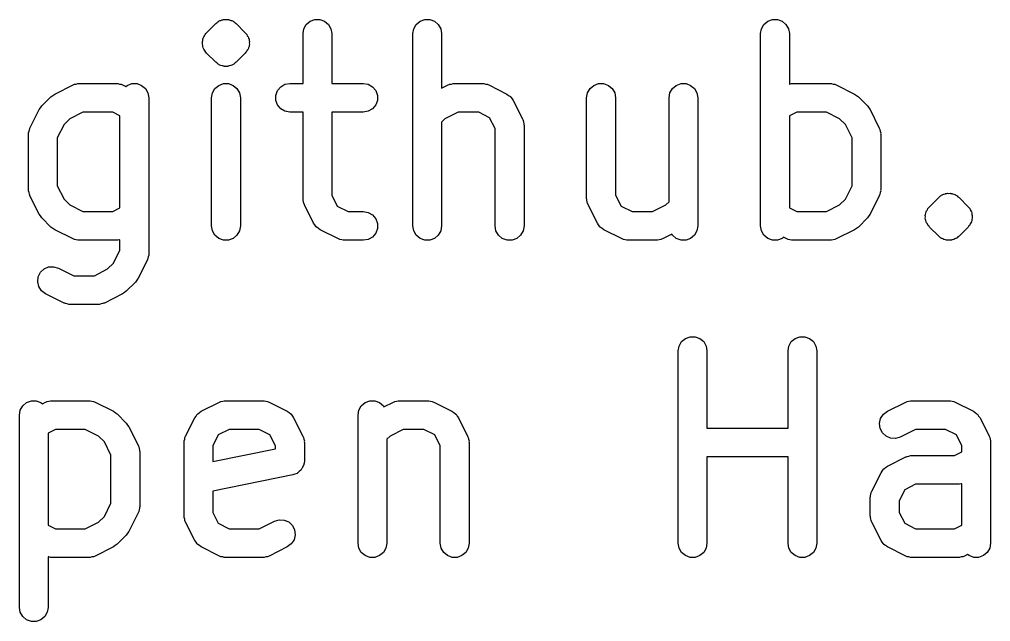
# Model space of a CAD drawing. Extents: x 142.1 to 238.7, y -137.2 to -60.7.
# Drawn here: x 162.02 to 167.08, y -104.64 to -101.51 of the extents above; entities that cross this region are included whole.
import ezdxf

# ---------------------------------------------------------------- set-up
doc = ezdxf.new("R2010")
doc.units = 0
doc.header["$MEASUREMENT"] = 0
doc.layers.add('BLACK', color=7, linetype='CONTINUOUS')

msp = doc.modelspace()

# ---------------------------------------------------------------- linework, layer by layer
at = {"layer": 'Black'}
for p, q in [((162.996, -101.582), (163.044, -101.534)), ((163.044, -101.534), (163.049, -101.531)), ((163.049, -101.531), (163.054, -101.526)), ((163.054, -101.526), (163.057, -101.525)), ((163.057, -101.525), (163.059, -101.522)), ((163.059, -101.522), (163.062, -101.521)), ((163.062, -101.521), (163.065, -101.519)), ((163.065, -101.519), (163.071, -101.518)), ((163.071, -101.518), (163.077, -101.515)), ((163.077, -101.515), (163.081, -101.515)), ((163.081, -101.515), (163.084, -101.514)), ((163.084, -101.514), (163.087, -101.514)), ((163.087, -101.514), (163.09, -101.513)), ((163.09, -101.513), (163.097, -101.513)), ((163.097, -101.513), (163.103, -101.513)), ((163.103, -101.513), (163.106, -101.514)), ((163.106, -101.514), (163.11, -101.514)), ((163.11, -101.514), (163.113, -101.515)), ((163.113, -101.515), (163.116, -101.515)), ((163.116, -101.515), (163.122, -101.518)), ((163.122, -101.518), (163.128, -101.519)), ((163.128, -101.519), (163.131, -101.521)), ((163.131, -101.521), (163.134, -101.522)), ((163.134, -101.522), (163.137, -101.525)), ((163.137, -101.525), (163.14, -101.526)), ((163.14, -101.526), (163.144, -101.531)), ((163.144, -101.531), (163.15, -101.534)), ((163.15, -101.534), (163.197, -101.582)), ((163.515, -101.539), (163.535, -101.522)), ((163.535, -101.522), (163.56, -101.514)), ((163.56, -101.514), (163.586, -101.514)), ((163.586, -101.514), (163.61, -101.522)), ((163.61, -101.522), (163.63, -101.539)), ((164.087, -101.539), (164.107, -101.522)), ((164.107, -101.522), (164.131, -101.514)), ((164.131, -101.514), (164.157, -101.514)), ((164.157, -101.514), (164.182, -101.522)), ((164.182, -101.522), (164.202, -101.539)), ((165.896, -101.539), (165.916, -101.522)), ((165.916, -101.522), (165.941, -101.514)), ((165.941, -101.514), (165.967, -101.514)), ((165.967, -101.514), (165.991, -101.522)), ((165.991, -101.522), (166.011, -101.539)), ((162.992, -101.587), (162.996, -101.582)), ((163.197, -101.582), (163.201, -101.587)), ((163.498, -101.587), (163.502, -101.562)), ((163.502, -101.562), (163.515, -101.539)), ((163.63, -101.539), (163.643, -101.562)), ((163.643, -101.562), (163.648, -101.587)), ((164.069, -101.587), (164.074, -101.562)), ((164.074, -101.562), (164.087, -101.539)), ((164.202, -101.539), (164.215, -101.562)), ((164.215, -101.562), (164.219, -101.587)), ((165.879, -101.587), (165.883, -101.562)), ((165.883, -101.562), (165.896, -101.539)), ((166.011, -101.539), (166.024, -101.562)), ((166.024, -101.562), (166.029, -101.587)), ((162.974, -101.628), (162.976, -101.622)), ((162.975, -101.635), (162.974, -101.628)), ((162.974, -101.642), (162.975, -101.635)), ((162.976, -101.622), (162.977, -101.616)), ((162.977, -101.616), (162.979, -101.61)), ((162.979, -101.61), (162.981, -101.603)), ((162.981, -101.603), (162.985, -101.598)), ((162.985, -101.598), (162.988, -101.592)), ((162.988, -101.592), (162.992, -101.587)), ((163.201, -101.587), (163.206, -101.592)), ((163.206, -101.592), (163.208, -101.598)), ((163.208, -101.598), (163.212, -101.603)), ((163.212, -101.603), (163.214, -101.61)), ((163.214, -101.61), (163.217, -101.616)), ((163.217, -101.616), (163.217, -101.622)), ((163.217, -101.622), (163.219, -101.628)), ((163.219, -101.628), (163.218, -101.635)), ((163.218, -101.635), (163.219, -101.642)), ((163.498, -101.846), (163.498, -101.587)), ((163.648, -101.587), (163.648, -101.846)), ((164.069, -102.587), (164.069, -101.587)), ((164.219, -101.587), (164.219, -101.871)), ((165.879, -102.587), (165.879, -101.587)), ((166.029, -101.587), (166.029, -101.849)), ((162.976, -101.648), (162.974, -101.642)), ((162.977, -101.654), (162.976, -101.648)), ((162.979, -101.66), (162.977, -101.654)), ((162.981, -101.667), (162.979, -101.66)), ((162.985, -101.672), (162.981, -101.667)), ((162.988, -101.678), (162.985, -101.672)), ((162.992, -101.683), (162.988, -101.678)), ((162.996, -101.688), (162.992, -101.683)), ((163.201, -101.683), (163.197, -101.688)), ((163.206, -101.678), (163.201, -101.683)), ((163.208, -101.672), (163.206, -101.678)), ((163.212, -101.667), (163.208, -101.672)), ((163.214, -101.66), (163.212, -101.667)), ((163.217, -101.654), (163.214, -101.66)), ((163.219, -101.642), (163.217, -101.648)), ((163.217, -101.648), (163.217, -101.654)), ((163.044, -101.736), (162.996, -101.688)), ((163.049, -101.739), (163.044, -101.736)), ((163.15, -101.736), (163.144, -101.739)), ((163.197, -101.688), (163.15, -101.736)), ((163.054, -101.744), (163.049, -101.739)), ((163.057, -101.745), (163.054, -101.744)), ((163.059, -101.748), (163.057, -101.745)), ((163.062, -101.749), (163.059, -101.748)), ((163.065, -101.751), (163.062, -101.749)), ((163.071, -101.752), (163.065, -101.751)), ((163.077, -101.755), (163.071, -101.752)), ((163.081, -101.755), (163.077, -101.755)), ((163.084, -101.756), (163.081, -101.755)), ((163.087, -101.756), (163.084, -101.756)), ((163.09, -101.757), (163.087, -101.756)), ((163.097, -101.757), (163.09, -101.757)), ((163.103, -101.757), (163.097, -101.757)), ((163.106, -101.756), (163.103, -101.757)), ((163.11, -101.756), (163.106, -101.756)), ((163.113, -101.755), (163.11, -101.756)), ((163.116, -101.755), (163.113, -101.755)), ((163.122, -101.752), (163.116, -101.755)), ((163.128, -101.751), (163.122, -101.752)), ((163.131, -101.749), (163.128, -101.751)), ((163.134, -101.748), (163.131, -101.749)), ((163.137, -101.745), (163.134, -101.748)), ((163.14, -101.744), (163.137, -101.745)), ((163.144, -101.739), (163.14, -101.744)), ((162.206, -101.901), (162.301, -101.854)), ((162.301, -101.854), (162.305, -101.852)), ((162.305, -101.852), (162.309, -101.85)), ((162.309, -101.85), (162.318, -101.849)), ((162.318, -101.849), (162.326, -101.846)), ((162.326, -101.846), (162.331, -101.846)), ((162.331, -101.846), (162.335, -101.846)), ((162.335, -101.846), (162.525, -101.846)), ((162.525, -101.846), (162.529, -101.846)), ((162.529, -101.846), (162.534, -101.846)), ((162.534, -101.846), (162.542, -101.849)), ((162.542, -101.849), (162.551, -101.85)), ((162.551, -101.85), (162.555, -101.852)), ((162.555, -101.852), (162.559, -101.854)), ((162.559, -101.854), (162.576, -101.862)), ((162.576, -101.862), (162.583, -101.856)), ((162.583, -101.856), (162.607, -101.847)), ((162.607, -101.847), (162.634, -101.847)), ((162.634, -101.847), (162.658, -101.856)), ((162.658, -101.856), (162.678, -101.873)), ((162.678, -101.873), (162.691, -101.895)), ((163.026, -101.895), (163.039, -101.873)), ((163.039, -101.873), (163.059, -101.856)), ((163.059, -101.856), (163.084, -101.847)), ((163.084, -101.847), (163.11, -101.847)), ((163.11, -101.847), (163.134, -101.856)), ((163.134, -101.856), (163.154, -101.873)), ((163.154, -101.873), (163.167, -101.895)), ((163.356, -101.908), (163.365, -101.883)), ((163.365, -101.883), (163.382, -101.863)), ((163.382, -101.863), (163.404, -101.85)), ((163.404, -101.85), (163.43, -101.846)), ((163.43, -101.846), (163.498, -101.846)), ((163.648, -101.846), (163.811, -101.846)), ((163.811, -101.846), (163.837, -101.85)), ((163.837, -101.85), (163.859, -101.863)), ((163.859, -101.863), (163.876, -101.883)), ((163.876, -101.883), (163.885, -101.908)), ((164.219, -101.871), (164.254, -101.854)), ((164.254, -101.854), (164.258, -101.852)), ((164.258, -101.852), (164.261, -101.85)), ((164.261, -101.85), (164.27, -101.849)), ((164.27, -101.849), (164.279, -101.846)), ((164.279, -101.846), (164.283, -101.846)), ((164.283, -101.846), (164.287, -101.846)), ((164.287, -101.846), (164.43, -101.846)), ((164.43, -101.846), (164.434, -101.846)), ((164.434, -101.846), (164.439, -101.846)), ((164.439, -101.846), (164.447, -101.849)), ((164.447, -101.849), (164.456, -101.85)), ((164.456, -101.85), (164.459, -101.852)), ((164.459, -101.852), (164.464, -101.854)), ((164.464, -101.854), (164.559, -101.901)), ((164.979, -101.895), (164.992, -101.873)), ((164.992, -101.873), (165.012, -101.856)), ((165.012, -101.856), (165.036, -101.847)), ((165.036, -101.847), (165.062, -101.847)), ((165.062, -101.847), (165.087, -101.856)), ((165.087, -101.856), (165.107, -101.873)), ((165.107, -101.873), (165.12, -101.895)), ((165.407, -101.895), (165.42, -101.873)), ((165.42, -101.873), (165.44, -101.856)), ((165.44, -101.856), (165.465, -101.847)), ((165.465, -101.847), (165.491, -101.847)), ((165.491, -101.847), (165.515, -101.856)), ((165.515, -101.856), (165.535, -101.873)), ((165.535, -101.873), (165.548, -101.895)), ((166.029, -101.849), (166.032, -101.849)), ((166.032, -101.849), (166.04, -101.846)), ((166.04, -101.846), (166.045, -101.846)), ((166.045, -101.846), (166.049, -101.846)), ((166.049, -101.846), (166.24, -101.846)), ((166.24, -101.846), (166.244, -101.846)), ((166.244, -101.846), (166.248, -101.846)), ((166.248, -101.846), (166.257, -101.849)), ((166.257, -101.849), (166.265, -101.85)), ((166.265, -101.85), (166.269, -101.852)), ((166.269, -101.852), (166.273, -101.854)), ((166.273, -101.854), (166.368, -101.901)), ((162.139, -101.963), (162.186, -101.915)), ((162.186, -101.915), (162.196, -101.908)), ((162.196, -101.908), (162.206, -101.901)), ((162.691, -101.895), (162.695, -101.921)), ((162.695, -101.921), (162.695, -102.73)), ((163.022, -101.921), (163.026, -101.895)), ((163.022, -102.587), (163.022, -101.921)), ((163.167, -101.895), (163.172, -101.921)), ((163.172, -101.921), (163.172, -102.587)), ((163.356, -101.934), (163.356, -101.908)), ((163.365, -101.958), (163.356, -101.934)), ((163.885, -101.934), (163.876, -101.958)), ((163.885, -101.908), (163.885, -101.934)), ((164.559, -101.901), (164.568, -101.908)), ((164.568, -101.908), (164.577, -101.914)), ((164.577, -101.914), (164.578, -101.916)), ((164.578, -101.916), (164.58, -101.917)), ((164.58, -101.917), (164.586, -101.926)), ((164.586, -101.926), (164.592, -101.935)), ((164.592, -101.935), (164.64, -102.03)), ((164.974, -101.921), (164.979, -101.895)), ((164.974, -102.445), (164.974, -101.921)), ((165.12, -101.895), (165.124, -101.921)), ((165.124, -101.921), (165.124, -102.427)), ((165.403, -101.921), (165.407, -101.895)), ((165.403, -102.461), (165.403, -101.921)), ((165.548, -101.895), (165.553, -101.921)), ((165.553, -101.921), (165.553, -102.587)), ((166.368, -101.901), (166.378, -101.908)), ((166.378, -101.908), (166.388, -101.915)), ((166.388, -101.915), (166.435, -101.963)), ((162.077, -102.078), (162.125, -101.982)), ((162.125, -101.982), (162.132, -101.973)), ((162.132, -101.973), (162.139, -101.963)), ((163.382, -101.978), (163.365, -101.958)), ((163.404, -101.991), (163.382, -101.978)), ((163.859, -101.978), (163.837, -101.991)), ((163.876, -101.958), (163.859, -101.978)), ((166.435, -101.963), (166.442, -101.973)), ((166.442, -101.973), (166.449, -101.982)), ((166.449, -101.982), (166.497, -102.078)), ((162.284, -102.03), (162.254, -102.06)), ((162.352, -101.996), (162.284, -102.03)), ((162.508, -101.996), (162.352, -101.996)), ((162.545, -102.015), (162.508, -101.996)), ((162.545, -102.493), (162.545, -102.015)), ((163.43, -101.996), (163.404, -101.991)), ((163.498, -101.996), (163.43, -101.996)), ((163.498, -102.445), (163.498, -101.996)), ((163.811, -101.996), (163.648, -101.996)), ((163.648, -101.996), (163.648, -102.427)), ((163.837, -101.991), (163.811, -101.996)), ((164.236, -102.03), (164.219, -102.047)), ((164.305, -101.996), (164.236, -102.03)), ((164.412, -101.996), (164.305, -101.996)), ((164.469, -102.024), (164.412, -101.996)), ((164.498, -102.081), (164.469, -102.024)), ((164.64, -102.03), (164.641, -102.034)), ((164.641, -102.034), (164.643, -102.038)), ((164.643, -102.038), (164.645, -102.047)), ((166.067, -101.996), (166.029, -102.015)), ((166.029, -102.015), (166.029, -102.493)), ((166.222, -101.996), (166.067, -101.996)), ((166.29, -102.03), (166.222, -101.996)), ((166.321, -102.06), (166.29, -102.03)), ((162.072, -102.094), (162.074, -102.086)), ((162.074, -102.086), (162.076, -102.082)), ((162.076, -102.082), (162.077, -102.078)), ((162.254, -102.06), (162.219, -102.129)), ((164.219, -102.047), (164.219, -102.587)), ((164.498, -102.587), (164.498, -102.081)), ((164.645, -102.047), (164.647, -102.055)), ((164.647, -102.055), (164.647, -102.059)), ((164.647, -102.059), (164.648, -102.064)), ((164.648, -102.064), (164.648, -102.587)), ((166.355, -102.129), (166.321, -102.06)), ((166.497, -102.078), (166.498, -102.082)), ((166.498, -102.082), (166.5, -102.086)), ((166.5, -102.086), (166.502, -102.094)), ((162.069, -102.111), (162.07, -102.107)), ((162.069, -102.397), (162.069, -102.111)), ((162.07, -102.103), (162.072, -102.094)), ((162.07, -102.107), (162.07, -102.103)), ((162.219, -102.129), (162.219, -102.379)), ((166.355, -102.379), (166.355, -102.129)), ((166.502, -102.094), (166.505, -102.103)), ((166.505, -102.103), (166.504, -102.107)), ((166.504, -102.107), (166.505, -102.111)), ((166.505, -102.111), (166.505, -102.397)), ((162.219, -102.379), (162.254, -102.448)), ((166.321, -102.448), (166.355, -102.379)), ((162.07, -102.401), (162.069, -102.397)), ((162.07, -102.405), (162.07, -102.401)), ((162.072, -102.414), (162.07, -102.405)), ((162.074, -102.423), (162.072, -102.414)), ((162.076, -102.426), (162.074, -102.423)), ((162.077, -102.43), (162.076, -102.426)), ((162.125, -102.526), (162.077, -102.43)), ((163.648, -102.427), (163.676, -102.484)), ((165.124, -102.427), (165.153, -102.484)), ((166.497, -102.43), (166.449, -102.526)), ((166.498, -102.426), (166.497, -102.43)), ((166.5, -102.423), (166.498, -102.426)), ((166.502, -102.414), (166.5, -102.423)), ((166.505, -102.405), (166.502, -102.414)), ((166.505, -102.397), (166.504, -102.401)), ((166.504, -102.401), (166.505, -102.405)), ((166.758, -102.487), (166.806, -102.439)), ((166.806, -102.439), (166.811, -102.435)), ((166.811, -102.435), (166.816, -102.431)), ((166.816, -102.431), (166.819, -102.429)), ((166.819, -102.429), (166.821, -102.427)), ((166.821, -102.427), (166.824, -102.426)), ((166.824, -102.426), (166.827, -102.424)), ((166.827, -102.424), (166.833, -102.422)), ((166.833, -102.422), (166.839, -102.42)), ((166.839, -102.42), (166.842, -102.419)), ((166.842, -102.419), (166.846, -102.418)), ((166.846, -102.418), (166.849, -102.418)), ((166.849, -102.418), (166.852, -102.417)), ((166.852, -102.417), (166.859, -102.418)), ((166.859, -102.418), (166.865, -102.417)), ((166.865, -102.417), (166.868, -102.418)), ((166.868, -102.418), (166.872, -102.418)), ((166.872, -102.418), (166.875, -102.419)), ((166.875, -102.419), (166.878, -102.42)), ((166.878, -102.42), (166.884, -102.422)), ((166.884, -102.422), (166.89, -102.424)), ((166.89, -102.424), (166.893, -102.426)), ((166.893, -102.426), (166.896, -102.427)), ((166.896, -102.427), (166.899, -102.429)), ((166.899, -102.429), (166.902, -102.431)), ((166.902, -102.431), (166.906, -102.435)), ((166.906, -102.435), (166.912, -102.439)), ((166.912, -102.439), (166.959, -102.487)), ((162.254, -102.448), (162.284, -102.478)), ((162.284, -102.478), (162.352, -102.512)), ((162.508, -102.512), (162.545, -102.493)), ((163.499, -102.449), (163.498, -102.445)), ((163.498, -102.453), (163.499, -102.449)), ((163.501, -102.462), (163.498, -102.453)), ((163.502, -102.47), (163.501, -102.462)), ((163.505, -102.474), (163.502, -102.47)), ((163.506, -102.478), (163.505, -102.474)), ((163.553, -102.573), (163.506, -102.478)), ((163.676, -102.484), (163.733, -102.512)), ((164.975, -102.449), (164.974, -102.445)), ((164.975, -102.453), (164.975, -102.449)), ((164.977, -102.462), (164.975, -102.453)), ((164.979, -102.47), (164.977, -102.462)), ((164.981, -102.474), (164.979, -102.47)), ((164.982, -102.478), (164.981, -102.474)), ((165.03, -102.573), (164.982, -102.478)), ((165.153, -102.484), (165.21, -102.512)), ((165.317, -102.512), (165.386, -102.478)), ((165.386, -102.478), (165.403, -102.461)), ((166.029, -102.493), (166.067, -102.512)), ((166.222, -102.512), (166.29, -102.478)), ((166.29, -102.478), (166.321, -102.448)), ((166.75, -102.497), (166.754, -102.492)), ((166.754, -102.492), (166.758, -102.487)), ((166.959, -102.487), (166.963, -102.492)), ((166.963, -102.492), (166.968, -102.497)), ((162.132, -102.535), (162.125, -102.526)), ((162.139, -102.545), (162.132, -102.535)), ((162.186, -102.593), (162.139, -102.545)), ((162.352, -102.512), (162.508, -102.512)), ((163.733, -102.512), (163.811, -102.512)), ((163.811, -102.512), (163.837, -102.517)), ((163.837, -102.517), (163.859, -102.53)), ((163.859, -102.53), (163.876, -102.55)), ((165.21, -102.512), (165.317, -102.512)), ((166.067, -102.512), (166.222, -102.512)), ((166.435, -102.545), (166.388, -102.593)), ((166.442, -102.535), (166.435, -102.545)), ((166.449, -102.526), (166.442, -102.535)), ((166.736, -102.533), (166.738, -102.527)), ((166.737, -102.54), (166.736, -102.533)), ((166.736, -102.546), (166.737, -102.54)), ((166.738, -102.527), (166.739, -102.52)), ((166.739, -102.52), (166.741, -102.514)), ((166.741, -102.514), (166.743, -102.508)), ((166.743, -102.508), (166.747, -102.503)), ((166.747, -102.503), (166.75, -102.497)), ((166.968, -102.497), (166.97, -102.503)), ((166.97, -102.503), (166.974, -102.508)), ((166.974, -102.508), (166.976, -102.514)), ((166.976, -102.514), (166.979, -102.52)), ((166.979, -102.52), (166.979, -102.527)), ((166.979, -102.527), (166.981, -102.533)), ((166.981, -102.533), (166.98, -102.54)), ((166.98, -102.54), (166.981, -102.546)), ((162.196, -102.6), (162.186, -102.593)), ((163.026, -102.613), (163.022, -102.587)), ((163.172, -102.587), (163.167, -102.613)), ((163.56, -102.582), (163.553, -102.573)), ((163.566, -102.591), (163.56, -102.582)), ((163.568, -102.593), (163.566, -102.591)), ((163.569, -102.594), (163.568, -102.593)), ((163.578, -102.6), (163.569, -102.594)), ((163.876, -102.55), (163.885, -102.574)), ((163.885, -102.574), (163.885, -102.6)), ((164.074, -102.613), (164.069, -102.587)), ((164.219, -102.587), (164.215, -102.613)), ((164.502, -102.613), (164.498, -102.587)), ((164.648, -102.587), (164.643, -102.613)), ((165.036, -102.582), (165.03, -102.573)), ((165.042, -102.591), (165.036, -102.582)), ((165.044, -102.593), (165.042, -102.591)), ((165.045, -102.594), (165.044, -102.593)), ((165.054, -102.6), (165.045, -102.594)), ((165.553, -102.587), (165.548, -102.613)), ((165.883, -102.613), (165.879, -102.587)), ((166.388, -102.593), (166.378, -102.6)), ((166.738, -102.553), (166.736, -102.546)), ((166.739, -102.559), (166.738, -102.553)), ((166.741, -102.565), (166.739, -102.559)), ((166.743, -102.571), (166.741, -102.565)), ((166.747, -102.577), (166.743, -102.571)), ((166.75, -102.583), (166.747, -102.577)), ((166.754, -102.587), (166.75, -102.583)), ((166.758, -102.593), (166.754, -102.587)), ((166.806, -102.64), (166.758, -102.593)), ((166.959, -102.593), (166.912, -102.64)), ((166.963, -102.587), (166.959, -102.593)), ((166.968, -102.583), (166.963, -102.587)), ((166.97, -102.577), (166.968, -102.583)), ((166.974, -102.571), (166.97, -102.577)), ((166.976, -102.565), (166.974, -102.571)), ((166.979, -102.559), (166.976, -102.565)), ((166.981, -102.546), (166.979, -102.553)), ((166.979, -102.553), (166.979, -102.559)), ((162.206, -102.607), (162.196, -102.6)), ((162.301, -102.654), (162.206, -102.607)), ((163.039, -102.636), (163.026, -102.613)), ((163.059, -102.652), (163.039, -102.636)), ((163.154, -102.636), (163.134, -102.652)), ((163.167, -102.613), (163.154, -102.636)), ((163.587, -102.607), (163.578, -102.6)), ((163.682, -102.654), (163.587, -102.607)), ((163.859, -102.645), (163.837, -102.658)), ((163.876, -102.625), (163.859, -102.645)), ((163.885, -102.6), (163.876, -102.625)), ((164.087, -102.636), (164.074, -102.613)), ((164.107, -102.652), (164.087, -102.636)), ((164.202, -102.636), (164.182, -102.652)), ((164.215, -102.613), (164.202, -102.636)), ((164.515, -102.636), (164.502, -102.613)), ((164.535, -102.652), (164.515, -102.636)), ((164.63, -102.636), (164.61, -102.652)), ((164.643, -102.613), (164.63, -102.636)), ((165.063, -102.607), (165.054, -102.6)), ((165.158, -102.654), (165.063, -102.607)), ((165.417, -102.63), (165.368, -102.654)), ((165.42, -102.636), (165.417, -102.63)), ((165.44, -102.652), (165.42, -102.636)), ((165.535, -102.636), (165.515, -102.652)), ((165.548, -102.613), (165.535, -102.636)), ((165.896, -102.636), (165.883, -102.613)), ((165.916, -102.652), (165.896, -102.636)), ((165.999, -102.646), (165.991, -102.652)), ((166.016, -102.654), (165.999, -102.646)), ((166.368, -102.607), (166.273, -102.654)), ((166.378, -102.6), (166.368, -102.607)), ((166.811, -102.644), (166.806, -102.64)), ((166.816, -102.649), (166.811, -102.644)), ((166.906, -102.644), (166.902, -102.649)), ((166.912, -102.64), (166.906, -102.644)), ((162.305, -102.656), (162.301, -102.654)), ((162.309, -102.658), (162.305, -102.656)), ((162.318, -102.659), (162.309, -102.658)), ((162.326, -102.662), (162.318, -102.659)), ((162.331, -102.662), (162.326, -102.662)), ((162.335, -102.662), (162.331, -102.662)), ((162.525, -102.662), (162.335, -102.662)), ((162.529, -102.662), (162.525, -102.662)), ((162.534, -102.662), (162.529, -102.662)), ((162.542, -102.659), (162.534, -102.662)), ((162.545, -102.659), (162.542, -102.659)), ((162.545, -102.713), (162.545, -102.659)), ((163.084, -102.661), (163.059, -102.652)), ((163.11, -102.661), (163.084, -102.661)), ((163.134, -102.652), (163.11, -102.661)), ((163.686, -102.656), (163.682, -102.654)), ((163.69, -102.658), (163.686, -102.656)), ((163.699, -102.659), (163.69, -102.658)), ((163.707, -102.662), (163.699, -102.659)), ((163.711, -102.662), (163.707, -102.662)), ((163.716, -102.662), (163.711, -102.662)), ((163.811, -102.662), (163.716, -102.662)), ((163.837, -102.658), (163.811, -102.662)), ((164.131, -102.661), (164.107, -102.652)), ((164.157, -102.661), (164.131, -102.661)), ((164.182, -102.652), (164.157, -102.661)), ((164.56, -102.661), (164.535, -102.652)), ((164.586, -102.661), (164.56, -102.661)), ((164.61, -102.652), (164.586, -102.661)), ((165.163, -102.656), (165.158, -102.654)), ((165.166, -102.658), (165.163, -102.656)), ((165.175, -102.659), (165.166, -102.658)), ((165.183, -102.662), (165.175, -102.659)), ((165.188, -102.662), (165.183, -102.662)), ((165.192, -102.662), (165.188, -102.662)), ((165.335, -102.662), (165.192, -102.662)), ((165.339, -102.662), (165.335, -102.662)), ((165.343, -102.662), (165.339, -102.662)), ((165.352, -102.659), (165.343, -102.662)), ((165.36, -102.658), (165.352, -102.659)), ((165.364, -102.656), (165.36, -102.658)), ((165.368, -102.654), (165.364, -102.656)), ((165.465, -102.661), (165.44, -102.652)), ((165.491, -102.661), (165.465, -102.661)), ((165.515, -102.652), (165.491, -102.661)), ((165.941, -102.661), (165.916, -102.652)), ((165.967, -102.661), (165.941, -102.661)), ((165.991, -102.652), (165.967, -102.661)), ((166.02, -102.656), (166.016, -102.654)), ((166.023, -102.658), (166.02, -102.656)), ((166.032, -102.659), (166.023, -102.658)), ((166.04, -102.662), (166.032, -102.659)), ((166.045, -102.662), (166.04, -102.662)), ((166.049, -102.662), (166.045, -102.662)), ((166.24, -102.662), (166.049, -102.662)), ((166.244, -102.662), (166.24, -102.662)), ((166.248, -102.662), (166.244, -102.662)), ((166.257, -102.659), (166.248, -102.662)), ((166.265, -102.658), (166.257, -102.659)), ((166.269, -102.656), (166.265, -102.658)), ((166.273, -102.654), (166.269, -102.656)), ((166.819, -102.65), (166.816, -102.649)), ((166.821, -102.652), (166.819, -102.65)), ((166.824, -102.653), (166.821, -102.652)), ((166.827, -102.655), (166.824, -102.653)), ((166.833, -102.657), (166.827, -102.655)), ((166.839, -102.66), (166.833, -102.657)), ((166.842, -102.66), (166.839, -102.66)), ((166.846, -102.661), (166.842, -102.66)), ((166.849, -102.661), (166.846, -102.661)), ((166.852, -102.662), (166.849, -102.661)), ((166.859, -102.662), (166.852, -102.662)), ((166.865, -102.662), (166.859, -102.662)), ((166.868, -102.661), (166.865, -102.662)), ((166.872, -102.661), (166.868, -102.661)), ((166.875, -102.66), (166.872, -102.661)), ((166.878, -102.66), (166.875, -102.66)), ((166.884, -102.657), (166.878, -102.66)), ((166.89, -102.655), (166.884, -102.657)), ((166.893, -102.653), (166.89, -102.655)), ((166.896, -102.652), (166.893, -102.653)), ((166.899, -102.65), (166.896, -102.652)), ((166.902, -102.649), (166.899, -102.65)), ((162.511, -102.781), (162.545, -102.713)), ((162.692, -102.747), (162.691, -102.756)), ((162.695, -102.739), (162.692, -102.747)), ((162.695, -102.73), (162.695, -102.734)), ((162.695, -102.734), (162.695, -102.739)), ((162.481, -102.811), (162.511, -102.781)), ((162.688, -102.764), (162.64, -102.859)), ((162.689, -102.76), (162.688, -102.764)), ((162.691, -102.756), (162.689, -102.76)), ((162.12, -102.852), (162.132, -102.828)), ((162.132, -102.828), (162.151, -102.811)), ((162.151, -102.811), (162.174, -102.8)), ((162.174, -102.8), (162.2, -102.799)), ((162.2, -102.799), (162.225, -102.806)), ((162.225, -102.806), (162.305, -102.846)), ((162.305, -102.846), (162.412, -102.846)), ((162.412, -102.846), (162.481, -102.811)), ((162.117, -102.878), (162.12, -102.852)), ((162.123, -102.903), (162.117, -102.878)), ((162.626, -102.879), (162.578, -102.926)), ((162.633, -102.869), (162.626, -102.879)), ((162.64, -102.859), (162.633, -102.869)), ((162.137, -102.925), (162.123, -102.903)), ((162.158, -102.94), (162.137, -102.925)), ((162.254, -102.988), (162.158, -102.94)), ((162.559, -102.94), (162.464, -102.988)), ((162.568, -102.933), (162.559, -102.94)), ((162.578, -102.926), (162.568, -102.933)), ((162.258, -102.989), (162.254, -102.988)), ((162.261, -102.991), (162.258, -102.989)), ((162.27, -102.993), (162.261, -102.991)), ((162.279, -102.995), (162.27, -102.993)), ((162.283, -102.995), (162.279, -102.995)), ((162.287, -102.996), (162.283, -102.995)), ((162.43, -102.996), (162.287, -102.996)), ((162.434, -102.995), (162.43, -102.996)), ((162.439, -102.995), (162.434, -102.995)), ((162.447, -102.993), (162.439, -102.995)), ((162.456, -102.991), (162.447, -102.993)), ((162.459, -102.989), (162.456, -102.991)), ((162.464, -102.988), (162.459, -102.989)), ((165.455, -103.212), (165.468, -103.189)), ((165.468, -103.189), (165.488, -103.172)), ((165.488, -103.172), (165.512, -103.164)), ((165.512, -103.164), (165.538, -103.164)), ((165.538, -103.164), (165.563, -103.172)), ((165.563, -103.172), (165.583, -103.189)), ((165.583, -103.189), (165.596, -103.212)), ((166.026, -103.212), (166.039, -103.189)), ((166.039, -103.189), (166.059, -103.172)), ((166.059, -103.172), (166.084, -103.164)), ((166.084, -103.164), (166.11, -103.164)), ((166.11, -103.164), (166.134, -103.172)), ((166.134, -103.172), (166.154, -103.189)), ((166.154, -103.189), (166.167, -103.212)), ((165.45, -103.237), (165.455, -103.212)), ((165.45, -104.237), (165.45, -103.237)), ((165.596, -103.212), (165.6, -103.237)), ((165.6, -103.237), (165.6, -103.639)), ((166.022, -103.237), (166.026, -103.212)), ((166.022, -103.639), (166.022, -103.237)), ((166.167, -103.212), (166.172, -103.237)), ((166.172, -103.237), (166.172, -104.237)), ((162.059, -103.506), (162.084, -103.497)), ((162.084, -103.497), (162.11, -103.497)), ((162.11, -103.497), (162.134, -103.506)), ((162.142, -103.512), (162.158, -103.504)), ((162.158, -103.504), (162.163, -103.502)), ((162.163, -103.502), (162.166, -103.5)), ((162.166, -103.5), (162.175, -103.499)), ((162.175, -103.499), (162.183, -103.496)), ((162.183, -103.496), (162.188, -103.496)), ((162.188, -103.496), (162.192, -103.496)), ((162.192, -103.496), (162.382, -103.496)), ((162.382, -103.496), (162.387, -103.496)), ((162.387, -103.496), (162.391, -103.496)), ((162.391, -103.496), (162.399, -103.499)), ((162.399, -103.499), (162.408, -103.5)), ((162.408, -103.5), (162.412, -103.502)), ((162.412, -103.502), (162.416, -103.504)), ((162.416, -103.504), (162.511, -103.551)), ((162.968, -103.551), (163.063, -103.504)), ((163.063, -103.504), (163.067, -103.502)), ((163.067, -103.502), (163.071, -103.5)), ((163.071, -103.5), (163.08, -103.499)), ((163.08, -103.499), (163.088, -103.496)), ((163.088, -103.496), (163.092, -103.496)), ((163.092, -103.496), (163.097, -103.496)), ((163.097, -103.496), (163.287, -103.496)), ((163.287, -103.496), (163.291, -103.496)), ((163.291, -103.496), (163.296, -103.496)), ((163.296, -103.496), (163.304, -103.499)), ((163.304, -103.499), (163.313, -103.5)), ((163.313, -103.5), (163.317, -103.502)), ((163.317, -103.502), (163.321, -103.504)), ((163.321, -103.504), (163.416, -103.551)), ((163.821, -103.506), (163.846, -103.497)), ((163.846, -103.497), (163.872, -103.497)), ((163.872, -103.497), (163.896, -103.506)), ((163.919, -103.528), (163.968, -103.504)), ((163.968, -103.504), (163.972, -103.502)), ((163.972, -103.502), (163.976, -103.5)), ((163.976, -103.5), (163.984, -103.499)), ((163.984, -103.499), (163.993, -103.496)), ((163.993, -103.496), (163.997, -103.496)), ((163.997, -103.496), (164.001, -103.496)), ((164.001, -103.496), (164.144, -103.496)), ((164.144, -103.496), (164.149, -103.496)), ((164.149, -103.496), (164.153, -103.496)), ((164.153, -103.496), (164.161, -103.499)), ((164.161, -103.499), (164.17, -103.5)), ((164.17, -103.5), (164.174, -103.502)), ((164.174, -103.502), (164.178, -103.504)), ((164.178, -103.504), (164.273, -103.551)), ((166.539, -103.551), (166.635, -103.504)), ((166.635, -103.504), (166.639, -103.502)), ((166.639, -103.502), (166.642, -103.5)), ((166.642, -103.5), (166.651, -103.499)), ((166.651, -103.499), (166.66, -103.496)), ((166.66, -103.496), (166.664, -103.496)), ((166.664, -103.496), (166.668, -103.496)), ((166.668, -103.496), (166.859, -103.496)), ((166.859, -103.496), (166.863, -103.496)), ((166.863, -103.496), (166.867, -103.496)), ((166.867, -103.496), (166.876, -103.499)), ((166.876, -103.499), (166.884, -103.5)), ((166.884, -103.5), (166.888, -103.502)), ((166.888, -103.502), (166.892, -103.504)), ((166.892, -103.504), (166.987, -103.551)), ((162.022, -103.571), (162.026, -103.545)), ((162.026, -103.545), (162.039, -103.523)), ((162.039, -103.523), (162.059, -103.506)), ((162.134, -103.506), (162.142, -103.512)), ((162.511, -103.551), (162.521, -103.558)), ((162.959, -103.558), (162.968, -103.551)), ((163.416, -103.551), (163.425, -103.558)), ((163.784, -103.571), (163.788, -103.545)), ((163.788, -103.545), (163.801, -103.523)), ((163.801, -103.523), (163.821, -103.506)), ((163.896, -103.506), (163.916, -103.523)), ((163.916, -103.523), (163.919, -103.528)), ((164.273, -103.551), (164.282, -103.558)), ((166.518, -103.567), (166.539, -103.551)), ((166.987, -103.551), (166.996, -103.558)), ((162.022, -104.571), (162.022, -103.571)), ((162.521, -103.558), (162.531, -103.565)), ((162.531, -103.565), (162.578, -103.613)), ((162.887, -103.68), (162.934, -103.585)), ((162.934, -103.585), (162.941, -103.576)), ((162.941, -103.576), (162.947, -103.567)), ((162.947, -103.567), (162.949, -103.566)), ((162.949, -103.566), (162.95, -103.564)), ((162.95, -103.564), (162.959, -103.558)), ((163.425, -103.558), (163.434, -103.564)), ((163.434, -103.564), (163.435, -103.566)), ((163.435, -103.566), (163.437, -103.567)), ((163.437, -103.567), (163.443, -103.576)), ((163.443, -103.576), (163.449, -103.585)), ((163.449, -103.585), (163.497, -103.68)), ((163.784, -104.237), (163.784, -103.571)), ((164.282, -103.558), (164.291, -103.564)), ((164.291, -103.564), (164.292, -103.566)), ((164.292, -103.566), (164.294, -103.567)), ((164.294, -103.567), (164.3, -103.576)), ((164.3, -103.576), (164.307, -103.585)), ((164.307, -103.585), (164.354, -103.68)), ((166.498, -103.614), (166.504, -103.589)), ((166.504, -103.589), (166.518, -103.567)), ((166.996, -103.558), (167.005, -103.564)), ((167.005, -103.564), (167.007, -103.566)), ((167.007, -103.566), (167.008, -103.567)), ((167.008, -103.567), (167.014, -103.576)), ((167.014, -103.576), (167.021, -103.585)), ((167.021, -103.585), (167.069, -103.68)), ((162.21, -103.646), (162.172, -103.665)), ((162.365, -103.646), (162.21, -103.646)), ((162.433, -103.68), (162.365, -103.646)), ((162.578, -103.613), (162.585, -103.623)), ((162.585, -103.623), (162.592, -103.632)), ((162.592, -103.632), (162.64, -103.728)), ((163.114, -103.646), (163.057, -103.674)), ((163.269, -103.646), (163.114, -103.646)), ((163.326, -103.674), (163.269, -103.646)), ((164.019, -103.646), (163.951, -103.68)), ((164.127, -103.646), (164.019, -103.646)), ((164.184, -103.674), (164.127, -103.646)), ((165.6, -103.639), (166.022, -103.639)), ((166.501, -103.64), (166.498, -103.614)), ((166.513, -103.663), (166.501, -103.64)), ((166.686, -103.646), (166.606, -103.685)), ((166.841, -103.646), (166.686, -103.646)), ((166.898, -103.674), (166.841, -103.646)), ((162.172, -103.665), (162.172, -104.143)), ((162.464, -103.71), (162.433, -103.68)), ((162.879, -103.705), (162.882, -103.697)), ((162.88, -103.709), (162.879, -103.705)), ((162.882, -103.697), (162.883, -103.688)), ((162.883, -103.688), (162.885, -103.684)), ((162.885, -103.684), (162.887, -103.68)), ((163.057, -103.674), (163.029, -103.731)), ((163.355, -103.731), (163.326, -103.674)), ((163.497, -103.68), (163.498, -103.684)), ((163.498, -103.684), (163.5, -103.688)), ((163.5, -103.688), (163.502, -103.697)), ((163.502, -103.697), (163.505, -103.705)), ((163.505, -103.705), (163.504, -103.709)), ((163.951, -103.68), (163.934, -103.697)), ((163.934, -103.697), (163.934, -104.237)), ((164.212, -103.731), (164.184, -103.674)), ((164.354, -103.68), (164.355, -103.684)), ((164.355, -103.684), (164.358, -103.688)), ((164.358, -103.688), (164.359, -103.697)), ((164.359, -103.697), (164.362, -103.705)), ((164.362, -103.705), (164.361, -103.709)), ((166.532, -103.681), (166.513, -103.663)), ((166.555, -103.691), (166.532, -103.681)), ((166.581, -103.693), (166.555, -103.691)), ((166.606, -103.685), (166.581, -103.693)), ((166.926, -103.731), (166.898, -103.674)), ((167.069, -103.68), (167.07, -103.684)), ((167.07, -103.684), (167.072, -103.688)), ((167.072, -103.688), (167.073, -103.697)), ((167.073, -103.697), (167.076, -103.705)), ((167.076, -103.705), (167.076, -103.709)), ((162.498, -103.779), (162.464, -103.71)), ((162.64, -103.728), (162.641, -103.732)), ((162.641, -103.732), (162.643, -103.736)), ((162.643, -103.736), (162.645, -103.744)), ((162.645, -103.744), (162.647, -103.753)), ((162.647, -103.753), (162.647, -103.757)), ((162.647, -103.757), (162.648, -103.761)), ((162.879, -103.714), (162.88, -103.709)), ((162.879, -104.095), (162.879, -103.714)), ((163.029, -103.731), (163.029, -103.813)), ((163.029, -103.813), (163.355, -103.747)), ((163.355, -103.747), (163.355, -103.731)), ((163.504, -103.709), (163.505, -103.714)), ((163.505, -103.714), (163.505, -103.809)), ((164.212, -104.237), (164.212, -103.731)), ((164.361, -103.709), (164.362, -103.714)), ((164.362, -103.714), (164.362, -104.237)), ((166.926, -103.762), (166.926, -103.731)), ((167.076, -103.709), (167.076, -103.714)), ((167.076, -103.714), (167.076, -104.237)), ((162.498, -104.029), (162.498, -103.779)), ((162.648, -103.761), (162.648, -104.047)), ((163.505, -103.809), (163.503, -103.821)), ((166.022, -103.789), (165.6, -103.789)), ((165.6, -103.789), (165.6, -104.237)), ((166.022, -104.237), (166.022, -103.789)), ((166.539, -103.837), (166.635, -103.789)), ((166.635, -103.789), (166.639, -103.788)), ((166.639, -103.788), (166.642, -103.786)), ((166.642, -103.786), (166.651, -103.784)), ((166.651, -103.784), (166.66, -103.782)), ((166.66, -103.782), (166.664, -103.782)), ((166.664, -103.782), (166.668, -103.781)), ((166.668, -103.781), (166.888, -103.781)), ((166.888, -103.781), (166.926, -103.762)), ((163.487, -103.857), (163.478, -103.865)), ((163.488, -103.856), (163.487, -103.857)), ((163.489, -103.856), (163.488, -103.856)), ((163.494, -103.845), (163.489, -103.856)), ((163.5, -103.834), (163.494, -103.845)), ((163.501, -103.834), (163.5, -103.834)), ((163.503, -103.821), (163.501, -103.833)), ((163.501, -103.833), (163.501, -103.834)), ((166.512, -103.862), (166.518, -103.852)), ((166.518, -103.852), (166.52, -103.851)), ((166.52, -103.851), (166.521, -103.85)), ((166.521, -103.85), (166.53, -103.844)), ((166.53, -103.844), (166.539, -103.837)), ((163.445, -103.882), (163.029, -103.966)), ((163.456, -103.878), (163.445, -103.882)), ((163.468, -103.874), (163.456, -103.878)), ((163.469, -103.873), (163.468, -103.873)), ((163.468, -103.873), (163.468, -103.874)), ((163.478, -103.865), (163.469, -103.873)), ((166.458, -103.966), (166.506, -103.871)), ((166.506, -103.871), (166.512, -103.862)), ((166.629, -103.96), (166.6, -104.017)), ((166.686, -103.931), (166.629, -103.96)), ((166.906, -103.931), (166.686, -103.931)), ((166.91, -103.931), (166.906, -103.931)), ((166.915, -103.931), (166.91, -103.931)), ((166.923, -103.928), (166.915, -103.931)), ((166.926, -103.928), (166.923, -103.928)), ((166.926, -104.143), (166.926, -103.928)), ((163.029, -103.966), (163.029, -104.077)), ((166.45, -103.999), (166.451, -103.995)), ((166.45, -104.095), (166.45, -103.999)), ((166.451, -103.991), (166.453, -103.982)), ((166.451, -103.995), (166.451, -103.991)), ((166.453, -103.982), (166.455, -103.974)), ((166.455, -103.974), (166.457, -103.97)), ((166.457, -103.97), (166.458, -103.966)), ((162.464, -104.098), (162.498, -104.029)), ((162.647, -104.055), (162.645, -104.064)), ((162.648, -104.047), (162.647, -104.051)), ((162.647, -104.051), (162.647, -104.055)), ((166.6, -104.017), (166.6, -104.077)), ((162.433, -104.128), (162.464, -104.098)), ((162.64, -104.08), (162.592, -104.176)), ((162.641, -104.076), (162.64, -104.08)), ((162.643, -104.073), (162.641, -104.076)), ((162.645, -104.064), (162.643, -104.073)), ((162.88, -104.099), (162.879, -104.095)), ((162.879, -104.103), (162.88, -104.099)), ((162.882, -104.112), (162.879, -104.103)), ((162.883, -104.12), (162.882, -104.112)), ((163.029, -104.077), (163.057, -104.134)), ((166.451, -104.099), (166.45, -104.095)), ((166.451, -104.103), (166.451, -104.099)), ((166.453, -104.112), (166.451, -104.103)), ((166.455, -104.12), (166.453, -104.112)), ((166.6, -104.077), (166.629, -104.134)), ((162.172, -104.143), (162.21, -104.162)), ((162.21, -104.162), (162.365, -104.162)), ((162.365, -104.162), (162.433, -104.128)), ((162.885, -104.124), (162.883, -104.12)), ((162.887, -104.128), (162.885, -104.124)), ((162.934, -104.223), (162.887, -104.128)), ((163.057, -104.134), (163.114, -104.162)), ((163.114, -104.162), (163.269, -104.162)), ((163.269, -104.162), (163.349, -104.123)), ((163.349, -104.123), (163.374, -104.115)), ((163.374, -104.115), (163.4, -104.117)), ((163.4, -104.117), (163.424, -104.127)), ((163.424, -104.127), (163.443, -104.145)), ((163.443, -104.145), (163.454, -104.168)), ((166.457, -104.124), (166.455, -104.12)), ((166.458, -104.128), (166.457, -104.124)), ((166.506, -104.223), (166.458, -104.128)), ((166.629, -104.134), (166.686, -104.162)), ((166.686, -104.162), (166.888, -104.162)), ((166.888, -104.162), (166.926, -104.143)), ((162.578, -104.195), (162.531, -104.243)), ((162.585, -104.185), (162.578, -104.195)), ((162.592, -104.176), (162.585, -104.185)), ((163.457, -104.194), (163.451, -104.22)), ((163.454, -104.168), (163.457, -104.194)), ((162.511, -104.257), (162.416, -104.304)), ((162.521, -104.25), (162.511, -104.257)), ((162.531, -104.243), (162.521, -104.25)), ((162.941, -104.232), (162.934, -104.223)), ((162.947, -104.241), (162.941, -104.232)), ((162.949, -104.243), (162.947, -104.241)), ((162.95, -104.244), (162.949, -104.243)), ((162.959, -104.25), (162.95, -104.244)), ((162.968, -104.257), (162.959, -104.25)), ((163.063, -104.304), (162.968, -104.257)), ((163.416, -104.257), (163.321, -104.304)), ((163.437, -104.241), (163.416, -104.257)), ((163.451, -104.22), (163.437, -104.241)), ((163.788, -104.263), (163.784, -104.237)), ((163.801, -104.286), (163.788, -104.263)), ((163.929, -104.263), (163.916, -104.286)), ((163.934, -104.237), (163.929, -104.263)), ((164.217, -104.263), (164.212, -104.237)), ((164.23, -104.286), (164.217, -104.263)), ((164.358, -104.263), (164.345, -104.286)), ((164.362, -104.237), (164.358, -104.263)), ((165.455, -104.263), (165.45, -104.237)), ((165.468, -104.286), (165.455, -104.263)), ((165.596, -104.263), (165.583, -104.286)), ((165.6, -104.237), (165.596, -104.263)), ((166.026, -104.263), (166.022, -104.237)), ((166.039, -104.286), (166.026, -104.263)), ((166.167, -104.263), (166.154, -104.286)), ((166.172, -104.237), (166.167, -104.263)), ((166.512, -104.232), (166.506, -104.223)), ((166.518, -104.241), (166.512, -104.232)), ((166.52, -104.243), (166.518, -104.241)), ((166.521, -104.244), (166.52, -104.243)), ((166.53, -104.25), (166.521, -104.244)), ((166.539, -104.257), (166.53, -104.25)), ((166.635, -104.304), (166.539, -104.257)), ((167.072, -104.263), (167.059, -104.286)), ((167.076, -104.237), (167.072, -104.263)), ((162.175, -104.309), (162.172, -104.309)), ((162.172, -104.309), (162.172, -104.571)), ((162.183, -104.312), (162.175, -104.309)), ((162.188, -104.312), (162.183, -104.312)), ((162.192, -104.312), (162.188, -104.312)), ((162.382, -104.312), (162.192, -104.312)), ((162.387, -104.312), (162.382, -104.312)), ((162.391, -104.312), (162.387, -104.312)), ((162.399, -104.309), (162.391, -104.312)), ((162.408, -104.308), (162.399, -104.309)), ((162.412, -104.306), (162.408, -104.308)), ((162.416, -104.304), (162.412, -104.306)), ((163.067, -104.306), (163.063, -104.304)), ((163.071, -104.308), (163.067, -104.306)), ((163.08, -104.309), (163.071, -104.308)), ((163.088, -104.312), (163.08, -104.309)), ((163.092, -104.312), (163.088, -104.312)), ((163.097, -104.312), (163.092, -104.312)), ((163.287, -104.312), (163.097, -104.312)), ((163.291, -104.312), (163.287, -104.312)), ((163.296, -104.312), (163.291, -104.312)), ((163.304, -104.309), (163.296, -104.312)), ((163.313, -104.308), (163.304, -104.309)), ((163.317, -104.306), (163.313, -104.308)), ((163.321, -104.304), (163.317, -104.306)), ((163.821, -104.302), (163.801, -104.286)), ((163.846, -104.311), (163.821, -104.302)), ((163.872, -104.311), (163.846, -104.311)), ((163.896, -104.302), (163.872, -104.311)), ((163.916, -104.286), (163.896, -104.302)), ((164.25, -104.302), (164.23, -104.286)), ((164.274, -104.311), (164.25, -104.302)), ((164.3, -104.311), (164.274, -104.311)), ((164.325, -104.302), (164.3, -104.311)), ((164.345, -104.286), (164.325, -104.302)), ((165.488, -104.302), (165.468, -104.286)), ((165.512, -104.311), (165.488, -104.302)), ((165.538, -104.311), (165.512, -104.311)), ((165.563, -104.302), (165.538, -104.311)), ((165.583, -104.286), (165.563, -104.302)), ((166.059, -104.302), (166.039, -104.286)), ((166.084, -104.311), (166.059, -104.302)), ((166.11, -104.311), (166.084, -104.311)), ((166.134, -104.302), (166.11, -104.311)), ((166.154, -104.286), (166.134, -104.302)), ((166.639, -104.306), (166.635, -104.304)), ((166.642, -104.308), (166.639, -104.306)), ((166.651, -104.309), (166.642, -104.308)), ((166.66, -104.312), (166.651, -104.309)), ((166.664, -104.312), (166.66, -104.312)), ((166.668, -104.312), (166.664, -104.312)), ((166.906, -104.312), (166.668, -104.312)), ((166.91, -104.312), (166.906, -104.312)), ((166.915, -104.312), (166.91, -104.312)), ((166.923, -104.309), (166.915, -104.312)), ((166.932, -104.308), (166.923, -104.309)), ((166.936, -104.306), (166.932, -104.308)), ((166.94, -104.304), (166.936, -104.306)), ((166.956, -104.296), (166.94, -104.304)), ((166.964, -104.302), (166.956, -104.296)), ((166.988, -104.311), (166.964, -104.302)), ((167.014, -104.311), (166.988, -104.311)), ((167.039, -104.302), (167.014, -104.311)), ((167.059, -104.286), (167.039, -104.302)), ((162.026, -104.596), (162.022, -104.571)), ((162.039, -104.619), (162.026, -104.596)), ((162.167, -104.596), (162.154, -104.619)), ((162.172, -104.571), (162.167, -104.596)), ((162.059, -104.636), (162.039, -104.619)), ((162.084, -104.645), (162.059, -104.636)), ((162.11, -104.645), (162.084, -104.645)), ((162.134, -104.636), (162.11, -104.645)), ((162.154, -104.619), (162.134, -104.636))]:
    msp.add_line(p, q, dxfattribs=at)

doc.saveas('drawing.dxf')
